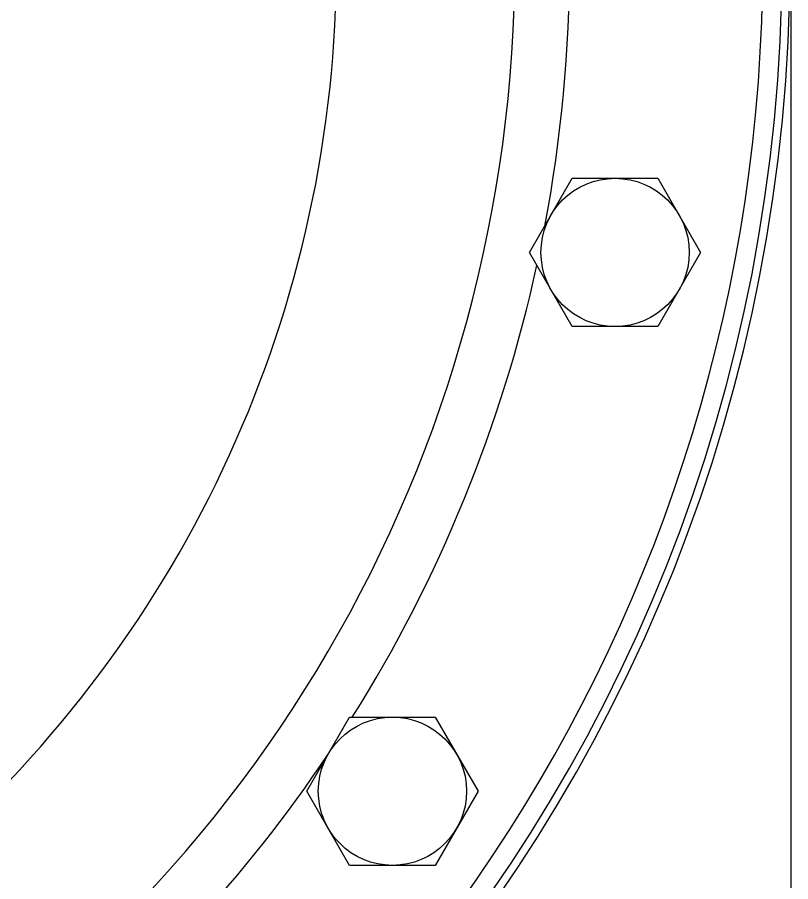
# Model space of a CAD drawing. Header units: millimetres. Extents: x 2513 to 2669, y 1505 to 1675.
# Drawn here: x 2525.3557 to 2525.4759, y 1506.655 to 1506.7893 of the extents above; entities that cross this region are included whole.
import ezdxf

# ---------------------------------------------------------------- set-up
doc = ezdxf.new("R2010")
doc.units = ezdxf.units.MM
doc.layers.add('02___PRT_ALL_AXES', color=7, linetype='Continuous')
doc.layers.add('AXES', color=7, linetype='Continuous')

msp = doc.modelspace()

# ---------------------------------------------------------------- linework, layer by layer
at = {"linetype": 'Continuous'}
for radius, start, end in [(0.254918951116987, 101.2011361508318, 78.89886385321802), (0.2536602252505167, 101.2011361508318, 78.89886385321802), (0.2506815859194569, 292.7609218620541, 67.33907825150725), (0.2121593876719925, 299.3248752610172, 60.78051150220665), (0.1844648562741081, 310.9169225885651, 49.18118705732176), (0.2206699215979315, 349.287722885289, 10.81494286403775), (0.2206699215979315, 327.8860959436936, 347.6868990032825), (0.2206699215979315, 308.2999468600086, 326.1070967116432)]:
    msp.add_arc((2525.220854698305, 1506.797822846027), radius, start, end, dxfattribs=at)
at = {"layer": '02___PRT_ALL_AXES', "linetype": 'Continuous'}
for p, q in [((2525.435290928821, 1506.752730255797), (2525.441939924547, 1506.764246654214)), ((2525.441939924547, 1506.764246654214), (2525.455237915999, 1506.764246654214)), ((2525.455237915999, 1506.764246654214), (2525.461886911726, 1506.752730255797)), ((2525.441939924547, 1506.741213857379), (2525.435290928821, 1506.752730255797)), ((2525.461886911726, 1506.752730255797), (2525.455237915999, 1506.741213857379)), ((2525.455237915999, 1506.741213857379), (2525.441939924547, 1506.741213857379)), ((2525.400699506177, 1506.669012611115), (2525.407348501904, 1506.680529009533)), ((2525.407348501904, 1506.680529009533), (2525.420646493356, 1506.680529009533)), ((2525.420646493356, 1506.680529009533), (2525.427295489083, 1506.669012611115)), ((2525.407348501904, 1506.657496212698), (2525.400699506177, 1506.669012611115)), ((2525.427295489083, 1506.669012611115), (2525.420646493356, 1506.657496212698)), ((2525.420646493356, 1506.657496212698), (2525.407348501904, 1506.657496212698))]:
    msp.add_line(p, q, dxfattribs=at)
for centre in [(2525.448588920273, 1506.752730255797), (2525.41399749763, 1506.669012611115)]:
    msp.add_circle(centre, 0.01151639841724371, dxfattribs=at)
at = {"layer": 'AXES', "linetype": 'Continuous'}
msp.add_line((2525.475877861489, 1506.978479686281), (2525.475877861489, 1506.572626953391), dxfattribs=at)

doc.saveas('drawing.dxf')
